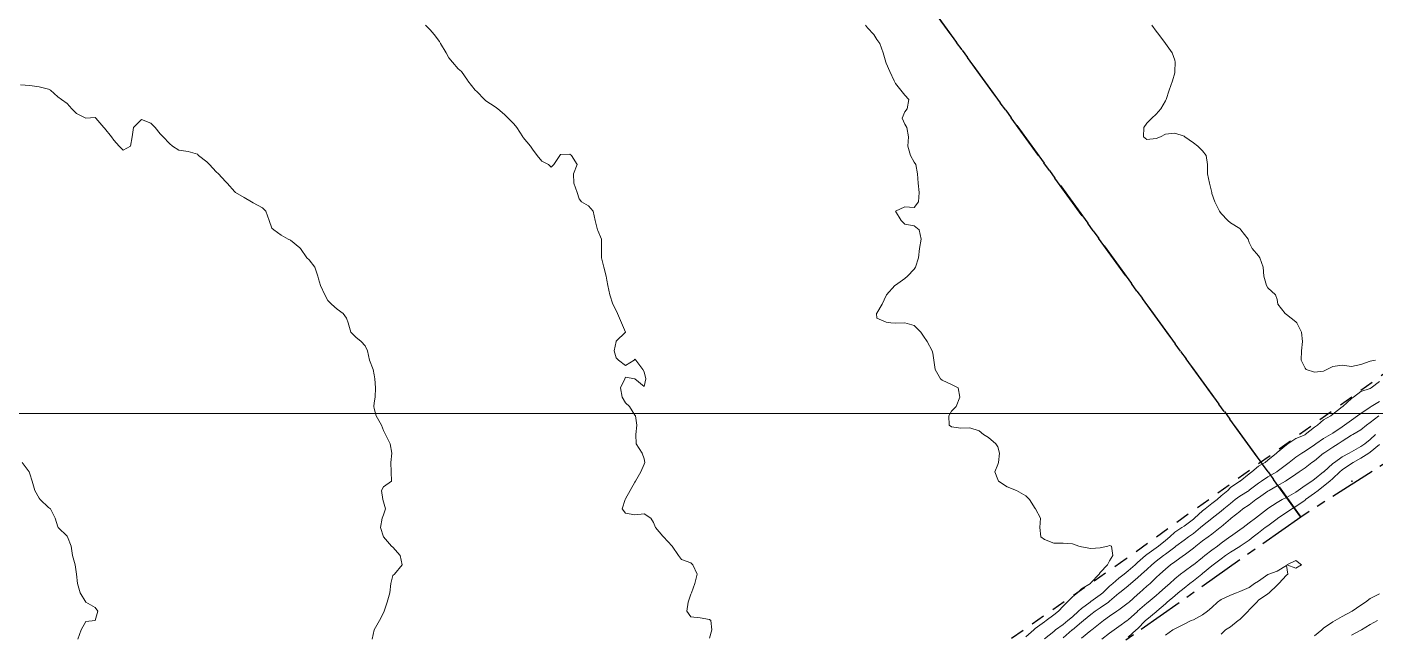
# Model space of a CAD drawing. Header units: centimetres. Extents: x 0 to 642158, y -847 to 649707.
# Drawn here: x 616968.6 to 617041, y 619975.5 to 620008.1 of the extents above; entities that cross this region are included whole.
import ezdxf

# ---------------------------------------------------------------- set-up
doc = ezdxf.new("R2010")
doc.units = ezdxf.units.CM
doc.header["$MEASUREMENT"] = 0
doc.linetypes.add('CENTERX2', pattern=[4, 2.5, -0.5, 0.5, -0.5])
doc.linetypes.add('JIS_02_0.7', pattern=[1.35, 0.75, -0.6])
for name, color, linetype, lineweight in [('MEV_grille', 254, 'Continuous', 9), ('WAL_parcellaire agricole', 7, 'JIS_02_0.7', 25), ('WAL_topographie 0.5', 253, 'Continuous', 20)]:
    doc.layers.add(name, color=color, linetype=linetype, lineweight=lineweight)
doc.layers.add('SPW_parcellaire cadastral', color=7, linetype='CENTERX2', lineweight=25, true_color=0xff0542)

# ---------------------------------------------------------------- blocks, each defined once
blk = doc.blocks.new('*U114')
at = {"layer": 'MEV_grille', "transparency": 33554687}
blk.add_lwpolyline([(-1338.461, 0), (1338.461, 0)], dxfattribs=at)
blk = doc.blocks.new('*U115')
at = {"layer": 'MEV_grille', "color": 0, "linetype": 'ByBlock', "lineweight": -2, "transparency": 16777216}
blk.add_blockref('*U114', (0, -2400), dxfattribs=at)

msp = doc.modelspace()

# ---------------------------------------------------------------- linework, layer by layer
at = {"layer": 'SPW_parcellaire cadastral'}
for points in [[(617079.454, 620008.282), (617057.704, 619995.025), (617037.024, 619981.817), (616913.726, 620151.806), (616958.502, 620177.199), (617079.454, 620008.282)], [(616921.398, 619912.152), (616803.95, 620042.534), (616842.291, 620067.212), (616824.166, 620098.846), (616913.726, 620151.806), (617037.024, 619981.817), (616987.92, 619947.229), (616962.52, 619932.624), (616929.537, 619915.761), (616921.398, 619912.152)]]:
    msp.add_lwpolyline(points, dxfattribs=at)
at = {"layer": 'WAL_parcellaire agricole'}
msp.add_lwpolyline([(617004.365, 620160.596), (617008.458, 620154.4), (617135.971, 620039.415), (617097.973, 620020.411), (617076.475, 620008.409), (617057.809, 619999.407), (617044.144, 619991.405), (617027.645, 619979.57), (617009.147, 619966.735), (616986.816, 619950.066), (616958.152, 619932.729), (616872.99, 619891.386), (616829.993, 619869.882)], dxfattribs=at)
at = {"layer": 'WAL_topographie 0.5'}
for points in [[(616989.991, 620008.25), (616990.25, 620007.991), (616990.46, 620007.75), (616990.75, 620007.359), (616990.81, 620007.25), (616991.113, 620006.75), (616991.25, 620006.491), (616991.447, 620006.25), (616991.75, 620005.893), (616991.941, 620005.75), (616992.25, 620005.286), (616992.273, 620005.25), (616992.676, 620004.75), (616992.75, 620004.674), (616993.174, 620004.25), (616993.25, 620004.182), (616993.75, 620003.865), (616993.893, 620003.75), (616994.25, 620003.437), (616994.446, 620003.25), (616994.75, 620002.946), (616994.905, 620002.75), (616995.221, 620002.25), (616995.25, 620002.213), (616995.641, 620001.75), (616995.75, 620001.575), (616995.991, 620001.25), (616996.25, 620000.932), (616996.613, 620000.75), (616996.75, 620000.614), (616996.9, 620000.75), (616997.219, 620001.25), (616997.25, 620001.295), (616997.75, 620001.313), (616997.85, 620001.25), (616998.15, 620000.75), (616997.95, 620000.25), (616997.977, 619999.75), (616998.139, 619999.25), (616998.25, 619998.917), (616998.375, 619998.75), (616998.75, 619998.536), (616999, 619998.25), (616999.12, 619997.75), (616999.236, 619997.25), (616999.25, 619997.208), (616999.462, 619996.75), (616999.456, 619996.25), (616999.446, 619995.75), (616999.58, 619995.25), (616999.71, 619994.75), (616999.75, 619994.542), (616999.797, 619994.25), (616999.904, 619993.75), (617000.071, 619993.25), (617000.25, 619992.911), (617000.315, 619992.75), (617000.537, 619992.25), (617000.75, 619991.75), (617000.75, 619991.75), (617000.75, 619991.75), (617000.25, 619991.273), (617000.24, 619991.25), (617000.143, 619990.75), (617000.25, 619990.368), (617000.361, 619990.25), (617000.75, 619989.958), (617001.217, 619990.25), (617001.25, 619990.292), (617001.292, 619990.25), (617001.679, 619989.75), (617001.75, 619989.625), (617001.841, 619989.25), (617001.75, 619988.822), (617001.25, 619989.25), (617001.25, 619989.25), (617000.75, 619989.333), (617000.714, 619989.25), (617000.481, 619988.75), (617000.573, 619988.25), (617000.75, 619987.947), (617000.953, 619987.75), (617001.25, 619987.292), (617001.283, 619987.25), (617001.348, 619986.75), (617001.294, 619986.25), (617001.323, 619985.75), (617001.642, 619985.25), (617001.75, 619984.942), (617001.788, 619984.75), (617001.75, 619984.65), (617001.571, 619984.25), (617001.286, 619983.75), (617001.25, 619983.683), (617001, 619983.25), (617000.75, 619982.802), (617000.722, 619982.75), (617000.574, 619982.25), (617000.75, 619982.019), (617001.25, 619981.933), (617001.75, 619981.991), (617002.1, 619981.75), (617002.25, 619981.519), (617002.359, 619981.25), (617002.75, 619980.787), (617002.79, 619980.75), (617003.25, 619980.25), (617003.25, 619980.25), (617003.583, 619979.75), (617003.75, 619979.536), (617004.25, 619979.357), (617004.365, 619979.25), (617004.592, 619978.75), (617004.47, 619978.25), (617004.281, 619977.75), (617004.25, 619977.673), (617004.109, 619977.25), (617004.04, 619976.75), (617004.25, 619976.454), (617004.75, 619976.399), (617005.25, 619976.303), (617005.33, 619976.25), (617005.382, 619975.75), (617005.25, 619975.3)], [(617013.642, 620008.25), (617013.75, 620008.102), (617014.078, 620007.75), (617014.25, 620007.472), (617014.404, 620007.25), (617014.589, 620006.75), (617014.733, 620006.25), (617014.75, 620006.208), (617014.946, 620005.75), (617015.183, 620005.25), (617015.25, 620005.107), (617015.544, 620004.75), (617015.75, 620004.481), (617015.964, 620004.25), (617015.875, 620003.75), (617015.75, 620003.583), (617015.607, 620003.25), (617015.75, 620002.917), (617015.861, 620002.75), (617015.94, 620002.25), (617015.907, 620001.75), (617016.061, 620001.25), (617016.25, 620000.882), (617016.339, 620000.75), (617016.439, 620000.25), (617016.471, 619999.75), (617016.52, 619999.25), (617016.487, 619998.75), (617016.25, 619998.45), (617015.75, 619998.475), (617015.25, 619998.25), (617015.55, 619997.75), (617015.75, 619997.55), (617016.25, 619997.458), (617016.528, 619997.25), (617016.625, 619996.75), (617016.545, 619996.25), (617016.483, 619995.75), (617016.325, 619995.25), (617016.25, 619995.139), (617015.9, 619994.75), (617015.75, 619994.638), (617015.25, 619994.281), (617015.212, 619994.25), (617014.765, 619993.75), (617014.75, 619993.714), (617014.54, 619993.25), (617014.25, 619992.776), (617014.231, 619992.75), (617014.25, 619992.5), (617014.75, 619992.278), (617015, 619992.25), (617015.25, 619992.234), (617015.749, 619992.25), (617015.75, 619992.25), (617015.75, 619992.25), (617016.25, 619992.107), (617016.607, 619991.75), (617016.75, 619991.528), (617016.958, 619991.25), (617017.227, 619990.75), (617017.25, 619990.625), (617017.315, 619990.25), (617017.383, 619989.75), (617017.667, 619989.25), (617017.75, 619989.176), (617018.25, 619988.946), (617018.617, 619988.75), (617018.708, 619988.25), (617018.516, 619987.75), (617018.25, 619987.5), (617018.117, 619987.25), (617018.141, 619986.75), (617018.25, 619986.669), (617018.75, 619986.583), (617019.25, 619986.607), (617019.75, 619986.442), (617019.978, 619986.25), (617020.25, 619986.092), (617020.632, 619985.75), (617020.75, 619985.583), (617020.841, 619985.25), (617020.788, 619984.75), (617020.75, 619984.635), (617020.589, 619984.25), (617020.75, 619983.833), (617020.79, 619983.75), (617021.25, 619983.431), (617021.75, 619983.25), (617021.75, 619983.25), (617022.25, 619982.954), (617022.454, 619982.75), (617022.75, 619982.279), (617022.778, 619982.25), (617023.038, 619981.75), (617023, 619981.25), (617023.065, 619980.75), (617023.25, 619980.603), (617023.75, 619980.409), (617024.25, 619980.41), (617024.75, 619980.368), (617025.092, 619980.25), (617025.25, 619980.208), (617025.75, 619980.121), (617026.25, 619980.167), (617026.659, 619980.25), (617026.75, 619980.281), (617026.861, 619980.25), (617026.929, 619979.75), (617026.75, 619979.466), (617026.647, 619979.25), (617026.25, 619978.835), (617026.189, 619978.75), (617025.75, 619978.281), (617025.718, 619978.25), (617025.25, 619977.952), (617025.026, 619977.75), (617024.75, 619977.53), (617024.48, 619977.25), (617024.25, 619977.019), (617024.006, 619976.75), (617023.75, 619976.567), (617023.339, 619976.25), (617023.25, 619976.193), (617022.75, 619975.823), (617022.674, 619975.75), (617022.25, 619975.383)], [(617029.017, 620008.25), (617029.25, 620007.917), (617029.389, 620007.75), (617029.75, 620007.25), (617029.75, 620007.25), (617030.12, 620006.75), (617030.25, 620006.361), (617030.273, 620006.25), (617030.263, 620005.75), (617030.25, 620005.687), (617030.133, 620005.25), (617029.953, 620004.75), (617029.788, 620004.25), (617029.75, 620004.179), (617029.505, 620003.75), (617029.25, 620003.459), (617029.019, 620003.25), (617028.75, 620002.987), (617028.597, 620002.75), (617028.576, 620002.25), (617028.75, 620002.098), (617029.25, 620002.153), (617029.482, 620002.25), (617029.75, 620002.394), (617030.25, 620002.439), (617030.75, 620002.274), (617030.794, 620002.25), (617031.25, 620001.922), (617031.489, 620001.75), (617031.75, 620001.489), (617031.94, 620001.25), (617032.018, 620000.75), (617032.01, 620000.25), (617032.114, 619999.75), (617032.239, 619999.25), (617032.25, 619999.205), (617032.406, 619998.75), (617032.65, 619998.25), (617032.75, 619998.125), (617033.107, 619997.75), (617033.25, 619997.63), (617033.75, 619997.313), (617033.808, 619997.25), (617034.187, 619996.75), (617034.25, 619996.568), (617034.409, 619996.25), (617034.75, 619995.855), (617034.824, 619995.75), (617035.005, 619995.25), (617035.041, 619994.75), (617035.175, 619994.25), (617035.25, 619994.125), (617035.659, 619993.75), (617035.75, 619993.5), (617035.787, 619993.25), (617036.179, 619992.75), (617036.25, 619992.706), (617036.75, 619992.304), (617036.815, 619992.25), (617037.06, 619991.75), (617037.105, 619991.25), (617037.068, 619990.75), (617037.044, 619990.25), (617037.25, 619989.813), (617037.317, 619989.75), (617037.75, 619989.595), (617038.25, 619989.659), (617038.417, 619989.75), (617038.75, 619989.91), (617039.25, 619989.972), (617039.75, 619989.903), (617040.25, 619990.005), (617040.75, 619990.191), (617041.042, 619990.25)], [(616968.25, 620005.042), (616968.75, 620005), (616969.25, 620004.939), (616969.75, 620004.813), (616969.859, 620004.75), (616970.25, 620004.39), (616970.445, 620004.25), (616970.75, 620004.038), (616971.009, 620003.75), (616971.25, 620003.491), (616971.75, 620003.25), (616972.25, 620003.287), (616972.296, 620003.25), (616972.714, 620002.75), (616972.75, 620002.712), (616973.137, 620002.25), (616973.25, 620002.066), (616973.536, 620001.75), (616973.75, 620001.525), (616974.159, 620001.75), (616974.25, 620002.25), (616974.25, 620002.25), (616974.306, 620002.75), (616974.75, 620003.171), (616975.25, 620002.979), (616975.479, 620002.75), (616975.75, 620002.408), (616975.9, 620002.25), (616976.25, 620001.882), (616976.417, 620001.75), (616976.75, 620001.533), (616977.25, 620001.456), (616977.75, 620001.321), (616977.809, 620001.25), (616978.25, 620000.893), (616978.393, 620000.75), (616978.75, 620000.355), (616978.875, 620000.25), (616979.25, 619999.85), (616979.35, 619999.75), (616979.75, 619999.288), (616979.786, 619999.25), (616980.25, 619998.99), (616980.65, 619998.75), (616980.75, 619998.705), (616981.25, 619998.424), (616981.417, 619998.25), (616981.594, 619997.75), (616981.75, 619997.333), (616981.85, 619997.25), (616982.25, 619996.964), (616982.625, 619996.75), (616982.75, 619996.697), (616983.25, 619996.286), (616983.28, 619996.25), (616983.625, 619995.75), (616983.75, 619995.63), (616984.056, 619995.25), (616984.208, 619994.75), (616984.25, 619994.613), (616984.353, 619994.25), (616984.598, 619993.75), (616984.75, 619993.458), (616984.942, 619993.25), (616985.25, 619992.983), (616985.583, 619992.75), (616985.75, 619992.5), (616985.845, 619992.25), (616985.991, 619991.75), (616986.25, 619991.481), (616986.536, 619991.25), (616986.75, 619991.013), (616986.878, 619990.75), (616986.983, 619990.25), (616987.181, 619989.75), (616987.25, 619989.464), (616987.285, 619989.25), (616987.314, 619988.75), (616987.297, 619988.25), (616987.25, 619987.95), (616987.226, 619987.75), (616987.25, 619987.639), (616987.353, 619987.25), (616987.632, 619986.75), (616987.75, 619986.464), (616987.854, 619986.25), (616988.095, 619985.75), (616988.199, 619985.25), (616988.138, 619984.75), (616988.161, 619984.25), (616988.179, 619983.75), (616987.75, 619983.434), (616987.633, 619983.25), (616987.706, 619982.75), (616987.75, 619982.625), (616987.855, 619982.25), (616987.75, 619981.929), (616987.669, 619981.75), (616987.588, 619981.25), (616987.75, 619980.75), (616987.75, 619980.75), (616988.175, 619980.25), (616988.25, 619980.19), (616988.643, 619979.75), (616988.75, 619979.25), (616988.75, 619979.25), (616988.75, 619979.25), (616988.333, 619978.75), (616988.25, 619978.667), (616988.141, 619978.25), (616988.087, 619977.75), (616987.945, 619977.25), (616987.779, 619976.75), (616987.75, 619976.667), (616987.532, 619976.25), (616987.25, 619975.75), (616987.25, 619975.75), (616987.132, 619975.25)], [(617041.25, 619989.096), (617040.801, 619988.75), (617040.75, 619988.729), (617040.25, 619988.566), (617039.853, 619988.25), (617039.75, 619988.182), (617039.272, 619987.75), (617039.25, 619987.733), (617038.75, 619987.346), (617038.639, 619987.25), (617038.25, 619987.033), (617037.923, 619986.75), (617037.75, 619986.646), (617037.264, 619986.25), (617037.25, 619986.241), (617036.75, 619986.03), (617036.329, 619985.75), (617036.25, 619985.704), (617035.75, 619985.276), (617035.723, 619985.25), (617035.25, 619984.863), (617035.111, 619984.75), (617034.75, 619984.548), (617034.389, 619984.25), (617034.25, 619984.144), (617033.769, 619983.75), (617033.75, 619983.738), (617033.25, 619983.399), (617033.098, 619983.25), (617032.75, 619982.962), (617032.524, 619982.75), (617032.25, 619982.539), (617031.893, 619982.25), (617031.75, 619982.142), (617031.318, 619981.75), (617031.25, 619981.693), (617030.75, 619981.332), (617030.629, 619981.25), (617030.25, 619981.006), (617029.978, 619980.75), (617029.75, 619980.562), (617029.369, 619980.25), (617029.25, 619980.165), (617028.75, 619979.811), (617028.677, 619979.75), (617028.25, 619979.37), (617028.124, 619979.25), (617027.75, 619978.925), (617027.542, 619978.75), (617027.25, 619978.523), (617026.921, 619978.25), (617026.75, 619978.103), (617026.381, 619977.75), (617026.25, 619977.641), (617025.75, 619977.278), (617025.714, 619977.25), (617025.25, 619976.897), (617025.088, 619976.75), (617024.75, 619976.455), (617024.516, 619976.25), (617024.25, 619976.042), (617023.85, 619975.75), (617023.75, 619975.668), (617023.25, 619975.278)], [(617041.25, 619988.017), (617040.804, 619987.75), (617040.75, 619987.714), (617040.25, 619987.381), (617040.074, 619987.25), (617039.75, 619987.03), (617039.371, 619986.75), (617039.25, 619986.667), (617038.75, 619986.33), (617038.623, 619986.25), (617038.25, 619986.03), (617037.834, 619985.75), (617037.75, 619985.688), (617037.25, 619985.356), (617037.073, 619985.25), (617036.75, 619985.034), (617036.391, 619984.75), (617036.25, 619984.637), (617035.75, 619984.255), (617035.742, 619984.25), (617035.25, 619983.975), (617034.918, 619983.75), (617034.75, 619983.628), (617034.25, 619983.254), (617034.244, 619983.25), (617033.75, 619982.934), (617033.504, 619982.75), (617033.25, 619982.552), (617032.884, 619982.25), (617032.75, 619982.135), (617032.257, 619981.75), (617032.25, 619981.744), (617031.75, 619981.348), (617031.635, 619981.25), (617031.25, 619980.94), (617030.986, 619980.75), (617030.75, 619980.568), (617030.317, 619980.25), (617030.25, 619980.202), (617029.75, 619979.826), (617029.645, 619979.75), (617029.25, 619979.439), (617029.019, 619979.25), (617028.75, 619979.005), (617028.472, 619978.75), (617028.25, 619978.548), (617027.894, 619978.25), (617027.75, 619978.124), (617027.278, 619977.75), (617027.25, 619977.727), (617026.75, 619977.299), (617026.69, 619977.25), (617026.25, 619976.933), (617025.984, 619976.75), (617025.75, 619976.573), (617025.344, 619976.25), (617025.25, 619976.173), (617024.75, 619975.762), (617024.735, 619975.75), (617024.25, 619975.333)], [(617041.223, 619987.25), (617040.75, 619986.888), (617040.555, 619986.75), (617040.25, 619986.507), (617039.822, 619986.25), (617039.75, 619986.207), (617039.25, 619985.884), (617039.032, 619985.75), (617038.75, 619985.575), (617038.252, 619985.25), (617038.25, 619985.249), (617037.75, 619984.839), (617037.623, 619984.75), (617037.25, 619984.467), (617036.941, 619984.25), (617036.75, 619984.118), (617036.25, 619983.774), (617036.209, 619983.75), (617035.75, 619983.49), (617035.318, 619983.25), (617035.25, 619983.21), (617034.75, 619982.843), (617034.612, 619982.75), (617034.25, 619982.479), (617033.914, 619982.25), (617033.75, 619982.121), (617033.29, 619981.75), (617033.25, 619981.719), (617032.75, 619981.295), (617032.693, 619981.25), (617032.25, 619980.898), (617032.051, 619980.75), (617031.75, 619980.533), (617031.39, 619980.25), (617031.25, 619980.139), (617030.75, 619979.77), (617030.722, 619979.75), (617030.25, 619979.418), (617030.027, 619979.25), (617029.75, 619979.018), (617029.443, 619978.75), (617029.25, 619978.565), (617028.923, 619978.25), (617028.75, 619978.095), (617028.358, 619977.75), (617028.25, 619977.657), (617027.794, 619977.25), (617027.75, 619977.211), (617027.25, 619976.829), (617027.138, 619976.75), (617026.75, 619976.483), (617026.427, 619976.25), (617026.25, 619976.109), (617025.791, 619975.75), (617025.75, 619975.718), (617025.25, 619975.314)], [(617041.035, 619986.25), (617040.75, 619985.986), (617040.459, 619985.75), (617040.25, 619985.609), (617039.75, 619985.32), (617039.628, 619985.25), (617039.25, 619985.055), (617038.826, 619984.75), (617038.75, 619984.688), (617038.254, 619984.25), (617038.25, 619984.247), (617037.75, 619983.854), (617037.611, 619983.75), (617037.25, 619983.502), (617036.886, 619983.25), (617036.75, 619983.16), (617036.25, 619982.87), (617036.023, 619982.75), (617035.75, 619982.6), (617035.25, 619982.269), (617035.225, 619982.25), (617034.75, 619981.877), (617034.589, 619981.75), (617034.25, 619981.498), (617033.927, 619981.25), (617033.75, 619981.124), (617033.25, 619980.775), (617033.218, 619980.75), (617032.75, 619980.407), (617032.545, 619980.25), (617032.25, 619980.033), (617031.874, 619979.75), (617031.75, 619979.65), (617031.25, 619979.252), (617031.247, 619979.25), (617030.75, 619978.894), (617030.567, 619978.75), (617030.25, 619978.489), (617029.984, 619978.25), (617029.75, 619978.053), (617029.417, 619977.75), (617029.25, 619977.603), (617028.827, 619977.25), (617028.75, 619977.187), (617028.252, 619976.75), (617028.25, 619976.748), (617027.75, 619976.294), (617027.69, 619976.25), (617027.25, 619975.928), (617027.003, 619975.75), (617026.75, 619975.579), (617026.335, 619975.25)], [(617041.25, 619985.717), (617040.75, 619985.298), (617040.681, 619985.25), (617040.25, 619984.974), (617039.844, 619984.75), (617039.75, 619984.692), (617039.25, 619984.358), (617039.124, 619984.25), (617038.75, 619983.893), (617038.583, 619983.75), (617038.25, 619983.471), (617037.949, 619983.25), (617037.75, 619983.099), (617037.279, 619982.75), (617037.25, 619982.725), (617036.75, 619982.378), (617036.538, 619982.25), (617036.25, 619982.06), (617035.793, 619981.75), (617035.75, 619981.718), (617035.25, 619981.352), (617035.114, 619981.25), (617034.75, 619980.964), (617034.471, 619980.75), (617034.25, 619980.568), (617033.763, 619980.25), (617033.75, 619980.241), (617033.25, 619979.933), (617032.984, 619979.75), (617032.75, 619979.574), (617032.32, 619979.25), (617032.25, 619979.189), (617031.75, 619978.778), (617031.713, 619978.75), (617031.25, 619978.397), (617031.056, 619978.25), (617030.75, 619977.998), (617030.435, 619977.75), (617030.25, 619977.587), (617029.84, 619977.25), (617029.75, 619977.159), (617029.286, 619976.75), (617029.25, 619976.716), (617028.75, 619976.307), (617028.686, 619976.25), (617028.25, 619975.815), (617028.178, 619975.75), (617027.75, 619975.358)], [(616968.331, 619984.75), (616968.709, 619984.25), (616968.75, 619984.135), (616968.864, 619983.75), (616969.007, 619983.25), (616969.25, 619982.825), (616969.298, 619982.75), (616969.75, 619982.326), (616969.846, 619982.25), (616970.099, 619981.75), (616970.25, 619981.296), (616970.269, 619981.25), (616970.75, 619980.786), (616970.775, 619980.75), (616970.961, 619980.25), (616971.033, 619979.75), (616971.173, 619979.25), (616971.25, 619978.75), (616971.25, 619978.75), (616971.303, 619978.25), (616971.445, 619977.75), (616971.75, 619977.25), (616971.75, 619977.25), (616972.25, 619976.95), (616972.4, 619976.75), (616972.25, 619976.25), (616972.25, 619976.25), (616971.75, 619976.2), (616971.5, 619975.75), (616971.327, 619975.25)], [(617039.75, 619983.733), (617039.817, 619983.75), (617039.75, 619983.758), (617039.741, 619983.75), (617039.75, 619983.733)], [(617029.75, 619975.463), (617030.153, 619975.75), (617030.25, 619975.818), (617030.75, 619976.063), (617031.129, 619976.25), (617031.25, 619976.302), (617031.75, 619976.553), (617032.002, 619976.75), (617032.25, 619976.958), (617032.546, 619977.25), (617032.75, 619977.394), (617033.25, 619977.624), (617033.573, 619977.75), (617033.75, 619977.812), (617034.25, 619978.027), (617034.528, 619978.25), (617034.75, 619978.375), (617035.25, 619978.721), (617035.3, 619978.75), (617035.75, 619978.911), (617036.25, 619979.204), (617036.329, 619978.75), (617036.25, 619978.693), (617035.84, 619978.25), (617035.75, 619978.158), (617035.319, 619977.75), (617035.25, 619977.693), (617034.75, 619977.349), (617034.658, 619977.25), (617034.25, 619976.831), (617034.188, 619976.75), (617033.75, 619976.312), (617033.664, 619976.25), (617033.25, 619975.924), (617032.978, 619975.75), (617032.75, 619975.526)], [(617037.062, 619979.25), (617036.75, 619979.069), (617036.266, 619979.25), (617036.75, 619979.484), (617037.062, 619979.25)], [(617037.75, 619975.433), (617038.145, 619975.75), (617038.25, 619975.841), (617038.75, 619976.193), (617038.86, 619976.25), (617039.25, 619976.478), (617039.75, 619976.734), (617039.774, 619976.75), (617040.25, 619977.077), (617040.503, 619977.25), (617040.75, 619977.433), (617041.25, 619977.691)], [(617039.75, 619975.468), (617040.25, 619975.73), (617040.285, 619975.75), (617040.75, 619976.049), (617041.14, 619976.25)]]:
    msp.add_lwpolyline(points, dxfattribs=at)

# ---------------------------------------------------------------- block references
at = {"layer": 'MEV_grille', "transparency": 33554687}
msp.add_blockref('*U115', (616669.481, 622387.381), dxfattribs=at)

doc.saveas('drawing.dxf')
